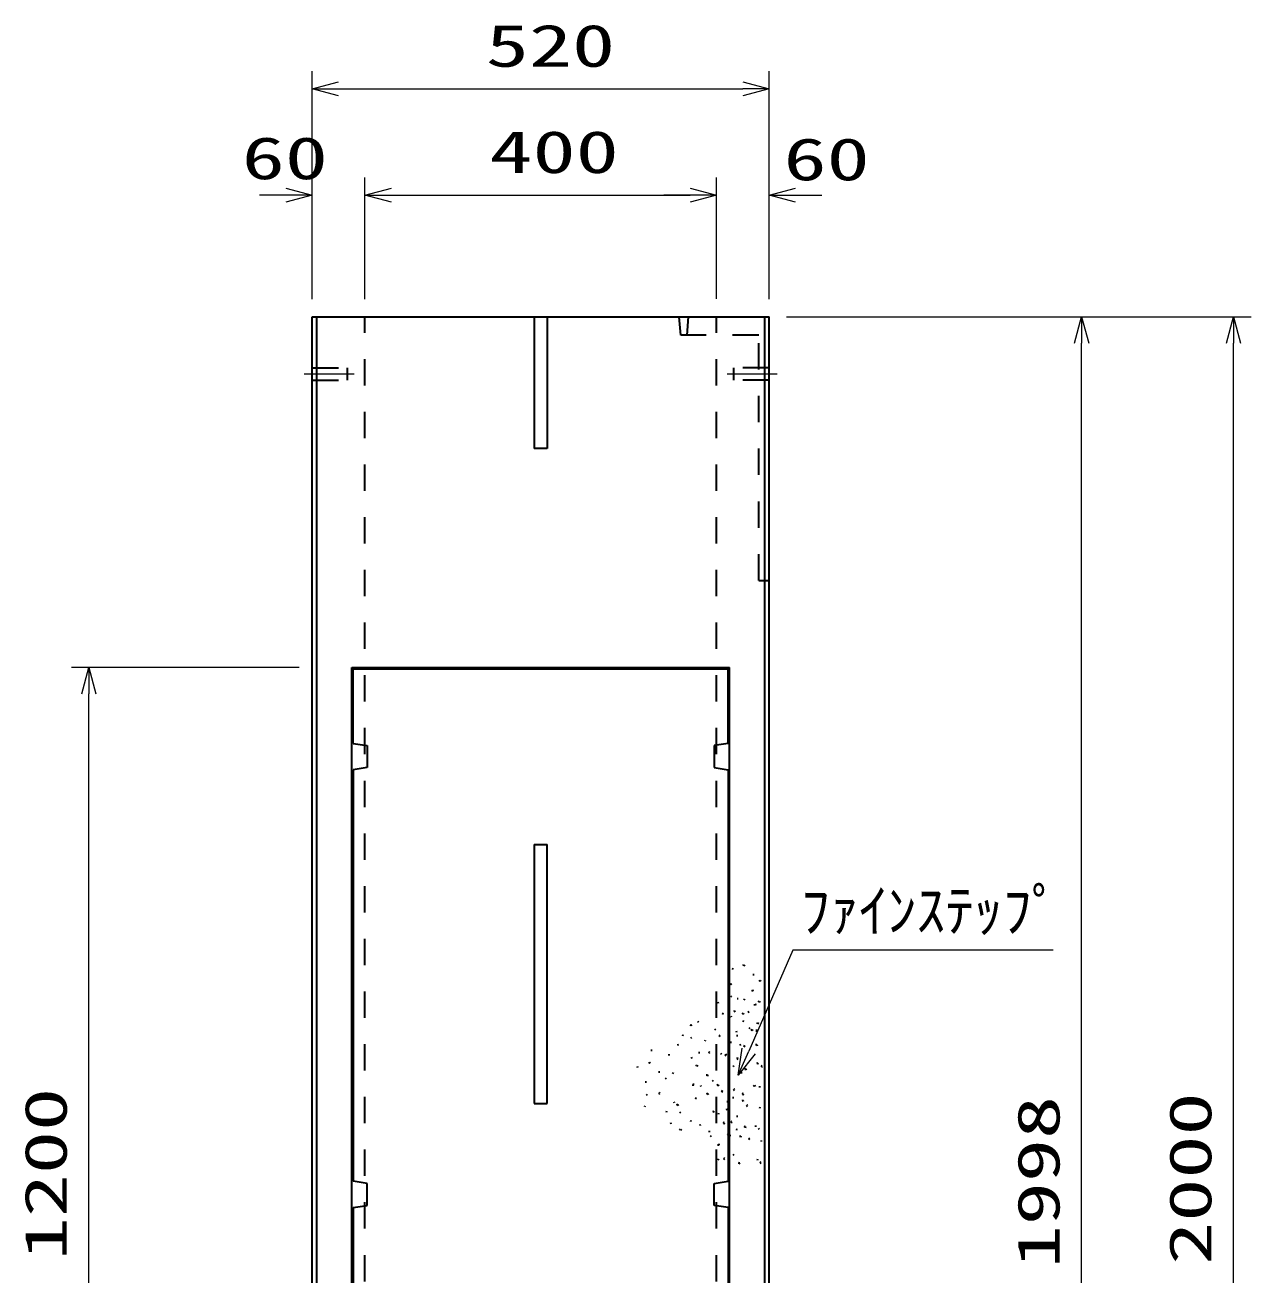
# Model space of a CAD drawing. Units: millimetres on the paper. Extents: x 0 to 841, y 0 to 594.
# Drawn here: x 370.7 to 440.5, y 317.8 to 388.9 of the extents above; entities that cross this region are included whole.
import ezdxf
from ezdxf.enums import TextEntityAlignment as Align

# ---------------------------------------------------------------- set-up
doc = ezdxf.new("R2010")
doc.units = ezdxf.units.MM
doc.linetypes.add('USER2', pattern=[18.5, 12, -1.5, 3.5, -1.5])
doc.linetypes.add('USER3', pattern=[3, 1.5, -1.5])
for name, color, linetype, lineweight in [('D-BMK（構造物基準線）', 2, 'USER2', 18), ('D-STR-DIM（寸法）', 7, 'Continuous', 13), ('D-STR-HTXT（旗上げ）', 7, 'Continuous', 13), ('D-STR（構造物）', 1, 'Continuous', 35)]:
    doc.layers.add(name, color=color, linetype=linetype, lineweight=lineweight)
doc.styles.add('ＭＳ ゴシック', font='')
doc.styles.get('ＭＳ ゴシック').set_extended_font_data('MS Gothic')

# ---------------------------------------------------------------- blocks, each defined once
blk = doc.blocks.new('_Open30')
at = {"color": 7, "linetype": 'Continuous', "lineweight": 13}
for p, q in [((-1, 0.2679), (0, 0)), ((0, 0), (-1, -0.2679)), ((0, 0), (-1, 0))]:
    blk.add_line(p, q, dxfattribs=at)

msp = doc.modelspace()

# ---------------------------------------------------------------- linework, layer by layer
at = {"layer": 'D-BMK（構造物基準線）'}
for p, q in [((386.639, 369.003), (389.488, 369.003)), ((386.639, 369.003), (389.488, 369.003)), ((410.714, 369.003), (413.563, 369.003)), ((410.714, 369.003), (413.563, 369.003))]:
    msp.add_line(p, q, dxfattribs=at)
at = {"layer": 'D-STR-DIM（寸法）'}
for p, q in [((387.101, 373.253), (387.101, 386.23)), ((387.101, 373.253), (387.101, 386.23)), ((413.101, 380.21), (413.101, 386.23)), ((413.101, 380.21), (413.101, 386.23)), ((388.601, 385.23), (411.601, 385.23)), ((388.601, 385.23), (411.601, 385.23)), ((387.101, 373.253), (387.101, 380.18)), ((387.101, 373.253), (387.101, 380.18)), ((390.101, 373.253), (390.101, 380.18)), ((390.101, 373.305), (390.101, 380.18)), ((390.101, 373.253), (390.101, 380.18)), ((390.101, 373.305), (390.101, 380.18)), ((410.101, 373.284), (410.101, 380.18)), ((410.101, 373.284), (410.101, 380.18)), ((410.101, 373.284), (410.101, 380.18)), ((410.101, 373.284), (410.101, 380.18)), ((413.101, 373.253), (413.101, 380.18)), ((413.101, 373.253), (413.101, 380.18)), ((385.601, 379.18), (384.101, 379.18)), ((385.601, 379.18), (384.101, 379.18)), ((391.601, 379.18), (408.601, 379.18)), ((391.601, 379.18), (393.101, 379.18)), ((391.601, 379.18), (408.601, 379.18)), ((391.601, 379.18), (393.101, 379.18)), ((408.601, 379.18), (407.101, 379.18)), ((408.601, 379.18), (407.101, 379.18)), ((414.601, 379.18), (416.101, 379.18)), ((414.601, 379.18), (416.101, 379.18)), ((414.101, 372.253), (431.89, 372.253)), ((414.101, 372.253), (431.89, 372.253)), ((430.453, 372.253), (440.53, 372.253)), ((430.453, 372.253), (440.53, 372.253)), ((430.89, 273.853), (430.89, 370.753)), ((430.89, 273.853), (430.89, 370.753)), ((439.53, 273.753), (439.53, 370.753)), ((439.53, 273.753), (439.53, 370.753)), ((386.351, 352.303), (373.388, 352.303)), ((386.351, 352.303), (373.388, 352.303)), ((374.388, 293.803), (374.388, 350.803)), ((374.388, 293.803), (374.388, 350.803))]:
    msp.add_line(p, q, dxfattribs=at)
at = {"layer": 'D-STR-HTXT（旗上げ）'}
msp.add_lwpolyline([(429.274, 336.212), (414.444, 336.212), (411.945, 330.462)], dxfattribs=at)
msp.add_lwpolyline([(429.274, 336.212), (414.444, 336.212), (411.945, 330.462)], dxfattribs=at)
at = {"layer": 'D-STR（構造物）'}
for p, q in [((387.101, 272.353), (387.101, 372.253)), ((387.101, 372.253), (413.101, 372.253)), ((387.101, 272.353), (387.101, 372.253)), ((387.101, 372.253), (413.101, 372.253)), ((387.352, 272.353), (387.352, 372.253)), ((387.352, 272.353), (387.352, 372.253)), ((399.726, 372.253), (399.726, 364.753)), ((399.726, 372.253), (399.726, 364.753)), ((400.476, 372.253), (400.476, 364.753)), ((400.476, 372.253), (400.476, 364.753)), ((412.851, 272.353), (412.851, 372.253)), ((412.851, 272.353), (412.851, 372.253)), ((413.101, 272.353), (413.101, 372.253)), ((413.101, 272.353), (413.101, 372.253)), ((400.476, 364.753), (399.726, 364.753)), ((400.476, 364.753), (399.726, 364.753)), ((389.351, 292.303), (389.351, 352.303)), ((389.351, 352.303), (410.851, 352.303)), ((389.351, 292.303), (389.351, 352.303)), ((389.351, 352.303), (410.851, 352.303)), ((389.426, 352.228), (410.776, 352.228)), ((389.426, 347.978), (389.426, 352.228)), ((389.426, 352.228), (410.776, 352.228)), ((389.426, 347.978), (389.426, 352.228)), ((410.776, 347.978), (410.776, 352.228)), ((410.776, 347.978), (410.776, 352.228)), ((410.851, 292.303), (410.851, 352.303)), ((410.851, 292.303), (410.851, 352.303)), ((389.426, 347.978), (390.226, 347.853)), ((389.426, 347.978), (390.226, 347.853)), ((390.226, 347.853), (390.226, 346.603)), ((390.226, 347.853), (390.226, 346.603)), ((410.776, 347.978), (409.976, 347.853)), ((410.776, 347.978), (409.976, 347.853)), ((409.976, 347.853), (409.976, 346.603)), ((409.976, 347.853), (409.976, 346.603)), ((390.226, 346.603), (389.426, 346.478)), ((390.226, 346.603), (389.426, 346.478)), ((389.426, 346.478), (389.426, 323.053)), ((389.426, 346.478), (389.426, 323.053)), ((409.976, 346.603), (410.776, 346.478)), ((409.976, 346.603), (410.776, 346.478)), ((410.776, 346.478), (410.776, 323.053)), ((410.776, 346.478), (410.776, 323.053)), ((399.726, 342.228), (399.726, 327.478)), ((399.726, 342.228), (400.476, 342.228)), ((399.726, 342.228), (399.726, 327.478)), ((399.726, 342.228), (400.476, 342.228)), ((400.476, 327.478), (400.476, 342.228)), ((400.476, 327.478), (400.476, 342.228)), ((410.984, 335.156), (411.056, 335.137)), ((410.984, 335.156), (411.056, 335.137)), ((411.609, 335.331), (411.667, 335.379)), ((411.609, 335.331), (411.667, 335.379)), ((411.667, 335.379), (411.715, 335.322)), ((411.667, 335.379), (411.715, 335.322)), ((410.87, 334.301), (410.923, 334.248)), ((410.87, 334.301), (410.923, 334.248)), ((410.923, 334.248), (410.976, 334.301)), ((410.923, 334.248), (410.976, 334.301)), ((412.185, 334.825), (412.26, 334.825)), ((412.185, 334.825), (412.26, 334.825)), ((412.532, 334.44), (412.585, 334.493)), ((412.532, 334.44), (412.585, 334.493)), ((412.585, 334.493), (412.638, 334.44)), ((412.585, 334.493), (412.638, 334.44)), ((410.963, 333.579), (410.898, 333.541)), ((410.963, 333.579), (410.898, 333.541)), ((412.168, 333.893), (412.096, 333.873)), ((412.168, 333.893), (412.096, 333.873)), ((412.149, 333.965), (412.168, 333.893)), ((412.149, 333.965), (412.168, 333.893)), ((410.215, 333.165), (410.209, 333.24)), ((410.215, 333.165), (410.209, 333.24)), ((411.133, 332.756), (411.072, 332.713)), ((411.133, 332.756), (411.072, 332.713)), ((411.133, 332.756), (411.176, 332.694)), ((411.133, 332.756), (411.176, 332.694)), ((411.35, 333.429), (411.276, 333.442)), ((411.35, 333.429), (411.276, 333.442)), ((411.689, 333.358), (411.714, 333.428)), ((411.689, 333.358), (411.714, 333.428)), ((412.285, 333.055), (412.298, 333.129)), ((412.285, 333.055), (412.298, 333.129)), ((412.298, 333.129), (412.372, 333.116)), ((412.298, 333.129), (412.372, 333.116)), ((412.48, 333.255), (412.542, 333.298)), ((412.48, 333.255), (412.542, 333.298)), ((412.542, 333.298), (412.585, 333.237)), ((412.542, 333.298), (412.585, 333.237)), ((409.086, 332.088), (409.049, 332.152)), ((409.086, 332.088), (409.049, 332.152)), ((410.504, 332.567), (410.433, 332.593)), ((410.504, 332.567), (410.433, 332.593)), ((410.916, 332.451), (410.948, 332.383)), ((410.916, 332.451), (410.948, 332.383)), ((411.567, 332.579), (411.628, 332.622)), ((411.567, 332.579), (411.628, 332.622)), ((411.675, 332.152), (411.601, 332.158)), ((411.675, 332.152), (411.601, 332.158)), ((411.628, 332.622), (411.671, 332.561)), ((411.628, 332.622), (411.671, 332.561)), ((411.897, 332.682), (411.965, 332.714)), ((411.897, 332.682), (411.965, 332.714)), ((412.413, 332.004), (412.45, 332.069)), ((412.413, 332.004), (412.45, 332.069)), ((412.45, 332.069), (412.515, 332.031)), ((412.45, 332.069), (412.515, 332.031)), ((408.198, 331.328), (408.217, 331.4)), ((408.198, 331.328), (408.217, 331.4)), ((408.67, 331.911), (408.617, 331.964)), ((408.67, 331.911), (408.617, 331.964)), ((408.67, 331.911), (408.723, 331.964)), ((408.67, 331.911), (408.723, 331.964)), ((410.051, 331.708), (409.994, 331.66)), ((410.051, 331.708), (409.994, 331.66)), ((410.236, 331.372), (410.298, 331.329)), ((410.236, 331.372), (410.298, 331.329)), ((410.298, 331.329), (410.255, 331.268)), ((410.298, 331.329), (410.255, 331.268)), ((411.244, 331.343), (411.319, 331.343)), ((411.244, 331.343), (411.319, 331.343)), ((411.263, 331.513), (411.25, 331.587)), ((411.263, 331.513), (411.25, 331.587)), ((412.019, 331.736), (411.971, 331.793)), ((412.019, 331.736), (411.971, 331.793)), ((412.13, 331.678), (412.069, 331.635)), ((412.13, 331.678), (412.069, 331.635)), ((412.173, 331.617), (412.13, 331.678)), ((412.173, 331.617), (412.13, 331.678)), ((412.422, 331.626), (412.348, 331.639)), ((412.422, 331.626), (412.348, 331.639)), ((412.409, 331.552), (412.422, 331.626)), ((412.409, 331.552), (412.422, 331.626)), ((407.888, 330.821), (407.963, 330.827)), ((407.888, 330.821), (407.963, 330.827)), ((408.645, 331.203), (408.71, 331.241)), ((408.645, 331.203), (408.71, 331.241)), ((409.462, 331.09), (409.436, 331.02)), ((409.462, 331.09), (409.436, 331.02)), ((410.879, 330.971), (410.954, 330.965)), ((410.879, 330.971), (410.954, 330.965)), ((411.487, 330.821), (411.415, 330.801)), ((411.487, 330.821), (411.415, 330.801)), ((411.65, 330.784), (411.711, 330.741)), ((411.65, 330.784), (411.711, 330.741)), ((411.711, 330.741), (411.668, 330.679)), ((411.711, 330.741), (411.668, 330.679)), ((412.331, 330.828), (412.405, 330.841)), ((412.331, 330.828), (412.405, 330.841)), ((412.405, 330.841), (412.418, 330.767)), ((412.405, 330.841), (412.418, 330.767)), ((406.445, 330.497), (406.37, 330.503)), ((406.445, 330.497), (406.37, 330.503)), ((407.41, 330.206), (407.416, 330.281)), ((407.41, 330.206), (407.416, 330.281)), ((408.664, 330.113), (408.696, 330.045)), ((408.664, 330.113), (408.696, 330.045)), ((409.153, 330.354), (409.079, 330.36)), ((409.153, 330.354), (409.079, 330.36)), ((409.713, 330.376), (409.645, 330.344)), ((409.713, 330.376), (409.645, 330.344)), ((409.713, 330.376), (409.681, 330.444)), ((409.713, 330.376), (409.681, 330.444)), ((410.401, 330.27), (410.352, 330.328)), ((410.401, 330.27), (410.352, 330.328)), ((410.653, 330.231), (410.588, 330.194)), ((410.653, 330.231), (410.588, 330.194)), ((410.615, 330.296), (410.653, 330.231)), ((410.615, 330.296), (410.653, 330.231)), ((411.257, 330.005), (411.329, 330.024)), ((411.257, 330.005), (411.329, 330.024)), ((411.329, 330.024), (411.31, 330.097)), ((411.329, 330.024), (411.31, 330.097)), ((405.605, 329.584), (405.585, 329.511)), ((405.605, 329.584), (405.585, 329.511)), ((406.288, 329.807), (406.23, 329.759)), ((406.288, 329.807), (406.23, 329.759)), ((406.336, 329.75), (406.288, 329.807)), ((406.336, 329.75), (406.288, 329.807)), ((406.881, 329.253), (406.806, 329.253)), ((406.881, 329.253), (406.806, 329.253)), ((407.628, 329.169), (407.66, 329.237)), ((407.628, 329.169), (407.66, 329.237)), ((408.939, 329.616), (408.996, 329.665)), ((408.939, 329.616), (408.996, 329.665)), ((408.996, 329.665), (409.044, 329.607)), ((408.996, 329.665), (409.044, 329.607)), ((411.093, 329.624), (411.056, 329.559)), ((411.093, 329.624), (411.056, 329.559)), ((411.516, 329.268), (411.503, 329.194)), ((411.516, 329.268), (411.503, 329.194)), ((411.771, 329.458), (411.709, 329.415)), ((411.771, 329.458), (411.709, 329.415)), ((411.771, 329.458), (411.814, 329.396)), ((411.771, 329.458), (411.814, 329.396)), ((412.461, 329.773), (412.387, 329.76)), ((412.461, 329.773), (412.387, 329.76)), ((412.474, 329.699), (412.461, 329.773)), ((412.474, 329.699), (412.461, 329.773)), ((412.703, 329.603), (412.641, 329.646)), ((412.703, 329.603), (412.641, 329.646)), ((412.66, 329.541), (412.703, 329.603)), ((412.66, 329.541), (412.703, 329.603)), ((406.057, 328.707), (406.132, 328.707)), ((406.057, 328.707), (406.132, 328.707)), ((407.259, 328.868), (407.206, 328.921)), ((407.259, 328.868), (407.206, 328.921)), ((408.766, 328.565), (408.766, 328.49)), ((408.841, 328.565), (408.766, 328.565)), ((408.766, 328.565), (408.766, 328.49)), ((408.841, 328.565), (408.766, 328.565)), ((409.234, 328.438), (409.214, 328.51)), ((409.234, 328.438), (409.214, 328.51)), ((409.514, 329.11), (409.589, 329.11)), ((409.514, 329.11), (409.589, 329.11)), ((409.589, 329.11), (409.589, 329.035)), ((409.589, 329.11), (409.589, 329.035)), ((409.915, 328.779), (409.862, 328.726)), ((409.915, 328.779), (409.862, 328.726)), ((410.194, 328.543), (410.136, 328.495)), ((410.194, 328.543), (410.136, 328.495)), ((410.194, 328.543), (410.242, 328.486)), ((410.194, 328.543), (410.242, 328.486)), ((412.211, 328.47), (412.273, 328.513)), ((412.211, 328.47), (412.273, 328.513)), ((412.273, 328.513), (412.316, 328.452)), ((412.273, 328.513), (412.316, 328.452)), ((406.161, 327.99), (406.104, 327.942)), ((406.161, 327.99), (406.104, 327.942)), ((406.826, 328.002), (406.891, 328.039)), ((406.826, 328.002), (406.891, 328.039)), ((406.891, 328.039), (406.853, 328.104)), ((406.891, 328.039), (406.853, 328.104)), ((408.902, 327.794), (408.972, 327.769)), ((408.902, 327.794), (408.972, 327.769)), ((409.616, 328.045), (409.548, 328.014)), ((409.616, 328.045), (409.548, 328.014)), ((409.648, 327.977), (409.616, 328.045)), ((409.648, 327.977), (409.616, 328.045)), ((410.379, 328.208), (410.44, 328.164)), ((410.379, 328.208), (410.44, 328.164)), ((410.44, 328.164), (410.397, 328.103)), ((410.44, 328.164), (410.397, 328.103)), ((411.096, 327.8), (411.022, 327.807)), ((411.096, 327.8), (411.022, 327.807)), ((411.084, 328.215), (411.141, 328.263)), ((411.084, 328.215), (411.141, 328.263)), ((411.141, 328.263), (411.093, 328.32)), ((411.141, 328.263), (411.093, 328.32)), ((411.65, 328.03), (411.578, 328.049)), ((411.65, 328.03), (411.578, 328.049)), ((411.631, 327.957), (411.65, 328.03)), ((411.631, 327.957), (411.65, 328.03)), ((412.564, 328.461), (412.551, 328.387)), ((412.564, 328.461), (412.551, 328.387)), ((399.726, 327.478), (400.476, 327.478)), ((399.726, 327.478), (400.476, 327.478)), ((406.022, 327.352), (406.002, 327.279)), ((406.022, 327.352), (406.002, 327.279)), ((407.721, 327.506), (407.701, 327.579)), ((407.721, 327.506), (407.701, 327.579)), ((407.905, 327.419), (407.84, 327.381)), ((407.905, 327.419), (407.84, 327.381)), ((407.905, 327.419), (407.942, 327.354)), ((407.905, 327.419), (407.942, 327.354)), ((410.719, 327.129), (410.647, 327.109)), ((410.719, 327.129), (410.647, 327.109)), ((410.774, 327.577), (410.699, 327.577)), ((410.774, 327.577), (410.699, 327.577)), ((410.7, 327.201), (410.719, 327.129)), ((410.7, 327.201), (410.719, 327.129)), ((411.63, 327.656), (411.558, 327.637)), ((411.63, 327.656), (411.558, 327.637)), ((411.649, 327.584), (411.63, 327.656)), ((411.649, 327.584), (411.63, 327.656)), ((411.816, 327.299), (411.874, 327.347)), ((411.816, 327.299), (411.874, 327.347)), ((411.874, 327.347), (411.826, 327.404)), ((411.874, 327.347), (411.826, 327.404)), ((412.57, 327.264), (412.563, 327.19)), ((412.57, 327.264), (412.563, 327.19)), ((407.267, 327.042), (407.241, 326.971)), ((407.267, 327.042), (407.241, 326.971)), ((407.486, 326.395), (407.518, 326.327)), ((407.486, 326.395), (407.518, 326.327)), ((408.029, 326.95), (408.082, 327.003)), ((408.029, 326.95), (408.082, 327.003)), ((408.645, 326.458), (408.664, 326.53)), ((408.645, 326.458), (408.664, 326.53)), ((409.947, 327.028), (409.879, 326.997)), ((409.947, 327.028), (409.879, 326.997)), ((409.979, 326.96), (409.947, 327.028)), ((409.979, 326.96), (409.947, 327.028)), ((410.225, 326.926), (410.199, 326.856)), ((410.225, 326.926), (410.199, 326.856)), ((410.567, 326.376), (410.494, 326.396)), ((410.567, 326.376), (410.494, 326.396)), ((410.547, 326.304), (410.567, 326.376)), ((410.547, 326.304), (410.567, 326.376)), ((410.988, 326.428), (410.935, 326.481)), ((410.988, 326.428), (410.935, 326.481)), ((410.935, 326.375), (410.988, 326.428)), ((410.935, 326.375), (410.988, 326.428)), ((411.244, 326.754), (411.319, 326.754)), ((411.244, 326.754), (411.319, 326.754)), ((408.009, 325.971), (408.066, 326.019)), ((408.009, 325.971), (408.066, 326.019)), ((408.066, 326.019), (408.114, 325.962)), ((408.066, 326.019), (408.114, 325.962)), ((409.165, 326.296), (409.172, 326.221)), ((409.165, 326.296), (409.172, 326.221)), ((409.691, 325.924), (409.691, 325.849)), ((409.691, 325.924), (409.691, 325.849)), ((409.807, 325.631), (409.754, 325.578)), ((409.807, 325.631), (409.754, 325.578)), ((410.79, 325.693), (410.733, 325.645)), ((410.79, 325.693), (410.733, 325.645)), ((410.79, 325.693), (410.742, 325.751)), ((410.79, 325.693), (410.742, 325.751)), ((410.88, 325.618), (410.88, 325.693)), ((410.88, 325.618), (410.88, 325.693)), ((411.304, 325.975), (411.236, 326.006)), ((411.304, 325.975), (411.236, 326.006)), ((411.756, 326.146), (411.684, 326.165)), ((411.756, 326.146), (411.684, 326.165)), ((411.756, 326.146), (411.737, 326.073)), ((411.756, 326.146), (411.737, 326.073)), ((412.341, 326.143), (412.347, 326.218)), ((412.341, 326.143), (412.347, 326.218)), ((412.537, 325.991), (412.489, 326.048)), ((412.537, 325.991), (412.489, 326.048)), ((410.236, 325.1), (410.161, 325.1)), ((410.236, 325.1), (410.161, 325.1)), ((410.236, 325.175), (410.236, 325.1)), ((410.236, 325.175), (410.236, 325.1)), ((411.412, 325.617), (411.486, 325.611)), ((411.412, 325.617), (411.486, 325.611)), ((411.486, 325.611), (411.48, 325.536)), ((411.486, 325.611), (411.48, 325.536)), ((411.98, 325.463), (411.922, 325.414)), ((411.98, 325.463), (411.922, 325.414)), ((411.932, 325.52), (411.98, 325.463)), ((411.932, 325.52), (411.98, 325.463)), ((412.669, 325.306), (412.676, 325.38)), ((412.669, 325.306), (412.676, 325.38)), ((410.221, 324.321), (410.189, 324.253)), ((410.221, 324.321), (410.189, 324.253)), ((410.585, 324.338), (410.532, 324.391)), ((410.585, 324.338), (410.532, 324.391)), ((410.532, 324.285), (410.585, 324.338)), ((410.532, 324.285), (410.585, 324.338)), ((411.041, 324.597), (411.094, 324.544)), ((411.041, 324.597), (411.094, 324.544)), ((412.447, 324.259), (412.453, 324.334)), ((412.447, 324.259), (412.453, 324.334)), ((411.342, 324.122), (411.41, 324.091)), ((411.342, 324.122), (411.41, 324.091)), ((411.41, 324.091), (411.378, 324.023)), ((411.41, 324.091), (411.378, 324.023)), ((412.586, 324.058), (412.643, 324.107)), ((412.586, 324.058), (412.643, 324.107)), ((412.643, 324.107), (412.595, 324.164)), ((412.643, 324.107), (412.595, 324.164)), ((390.226, 322.928), (389.426, 323.053)), ((390.226, 322.928), (389.426, 323.053)), ((390.226, 321.678), (390.226, 322.928)), ((390.226, 321.678), (390.226, 322.928)), ((409.976, 322.928), (410.776, 323.053)), ((409.976, 322.928), (410.776, 323.053)), ((409.976, 321.678), (409.976, 322.928)), ((409.976, 321.678), (409.976, 322.928)), ((389.426, 321.553), (390.226, 321.678)), ((389.426, 321.553), (390.226, 321.678)), ((389.426, 321.553), (389.426, 298.128)), ((389.426, 321.553), (389.426, 298.128)), ((410.776, 321.553), (409.976, 321.678)), ((410.776, 321.553), (409.976, 321.678)), ((410.776, 321.553), (410.776, 298.128)), ((410.776, 321.553), (410.776, 298.128))]:
    msp.add_line(p, q, dxfattribs=at)
at = {"layer": 'D-STR（構造物）', "linetype": 'USER3'}
for p, q in [((390.101, 272.353), (390.101, 372.253)), ((390.101, 272.353), (390.101, 372.253)), ((408.069, 371.203), (407.989, 372.253)), ((408.069, 371.203), (407.989, 372.253)), ((408.435, 371.203), (408.509, 372.253)), ((408.435, 371.203), (408.509, 372.253)), ((410.101, 272.353), (410.101, 372.253)), ((410.101, 272.353), (410.101, 372.253)), ((412.526, 371.203), (408.069, 371.203)), ((412.526, 371.203), (408.069, 371.203)), ((412.526, 357.253), (412.526, 371.203)), ((412.526, 357.253), (412.526, 371.203)), ((387.101, 369.353), (389.101, 369.353)), ((387.101, 369.353), (389.101, 369.353)), ((389.101, 368.653), (389.101, 369.353)), ((389.101, 368.653), (389.101, 369.353)), ((413.101, 369.353), (411.101, 369.353)), ((411.101, 368.653), (411.101, 369.353)), ((413.101, 369.353), (411.101, 369.353)), ((411.101, 368.653), (411.101, 369.353)), ((387.101, 368.653), (389.101, 368.653)), ((387.101, 368.653), (389.101, 368.653)), ((413.101, 368.653), (411.101, 368.653)), ((413.101, 368.653), (411.101, 368.653)), ((412.526, 357.253), (413.101, 357.253)), ((412.526, 357.253), (413.101, 357.253))]:
    msp.add_line(p, q, dxfattribs=at)

# ---------------------------------------------------------------- block references
at = {"layer": 'D-STR-DIM（寸法）', "xscale": 1.5, "yscale": 1.5}
for p, rotation in [((387.101, 385.23), 180), ((387.101, 385.23), 180), ((390.101, 379.18), 180), ((390.101, 379.18), 180), ((390.101, 379.18), 180), ((390.101, 379.18), 180), ((413.101, 379.18), 180), ((413.101, 379.18), 180), ((430.89, 372.253), 90), ((430.89, 372.253), 90), ((439.53, 372.253), 90), ((439.53, 372.253), 90), ((374.388, 352.303), 90), ((374.388, 352.303), 90)]:
    msp.add_blockref('_Open30', p, dxfattribs=dict(at, rotation=rotation))
for p in [(413.101, 385.23), (413.101, 385.23), (387.101, 379.18), (387.101, 379.18), (410.101, 379.18), (410.101, 379.18), (410.101, 379.18), (410.101, 379.18)]:
    msp.add_blockref('_Open30', p, dxfattribs=at)
at = {"layer": 'D-STR-HTXT（旗上げ）', "xscale": 1.5, "yscale": 1.5, "rotation": 246.50838}
msp.add_blockref('_Open30', (411.347, 329.086), dxfattribs=at)
msp.add_blockref('_Open30', (411.347, 329.086), dxfattribs=at)

# ---------------------------------------------------------------- texts
at = {"layer": 'D-STR-DIM（寸法）', "style": 'ＭＳ ゴシック', "width": 1.5}
for s, p in [('520', (396.976, 385.768)), ('520', (396.976, 385.768)), ('400', (397.185, 379.718)), ('400', (397.185, 379.718)), ('60', (383.087, 379.368)), ('60', (383.087, 379.368)), ('60', (413.921, 379.304)), ('60', (413.921, 379.304))]:
    msp.add_text(s, height=2.405, dxfattribs=at).set_placement(p, align=Align.BOTTOM_LEFT)
for s, p in [('1200', (373.85, 318.553)), ('1200', (373.85, 318.553)), ('2000', (438.993, 318.295)), ('2000', (438.993, 318.295)), ('1998', (430.353, 318.095)), ('1998', (430.353, 318.095))]:
    msp.add_text(s, height=2.405, rotation=90, dxfattribs=at).set_placement(p, align=Align.BOTTOM_LEFT)
at = {"layer": 'D-STR-HTXT（旗上げ）', "style": 'ＭＳ ゴシック'}
msp.add_text('ﾌｧｲﾝｽﾃｯﾌﾟ', height=2.405, dxfattribs=at).set_placement((414.924, 336.538), align=Align.BOTTOM_LEFT)
msp.add_text('ﾌｧｲﾝｽﾃｯﾌﾟ', height=2.405, dxfattribs=at).set_placement((414.924, 336.538), align=Align.BOTTOM_LEFT)

doc.saveas('drawing.dxf')
